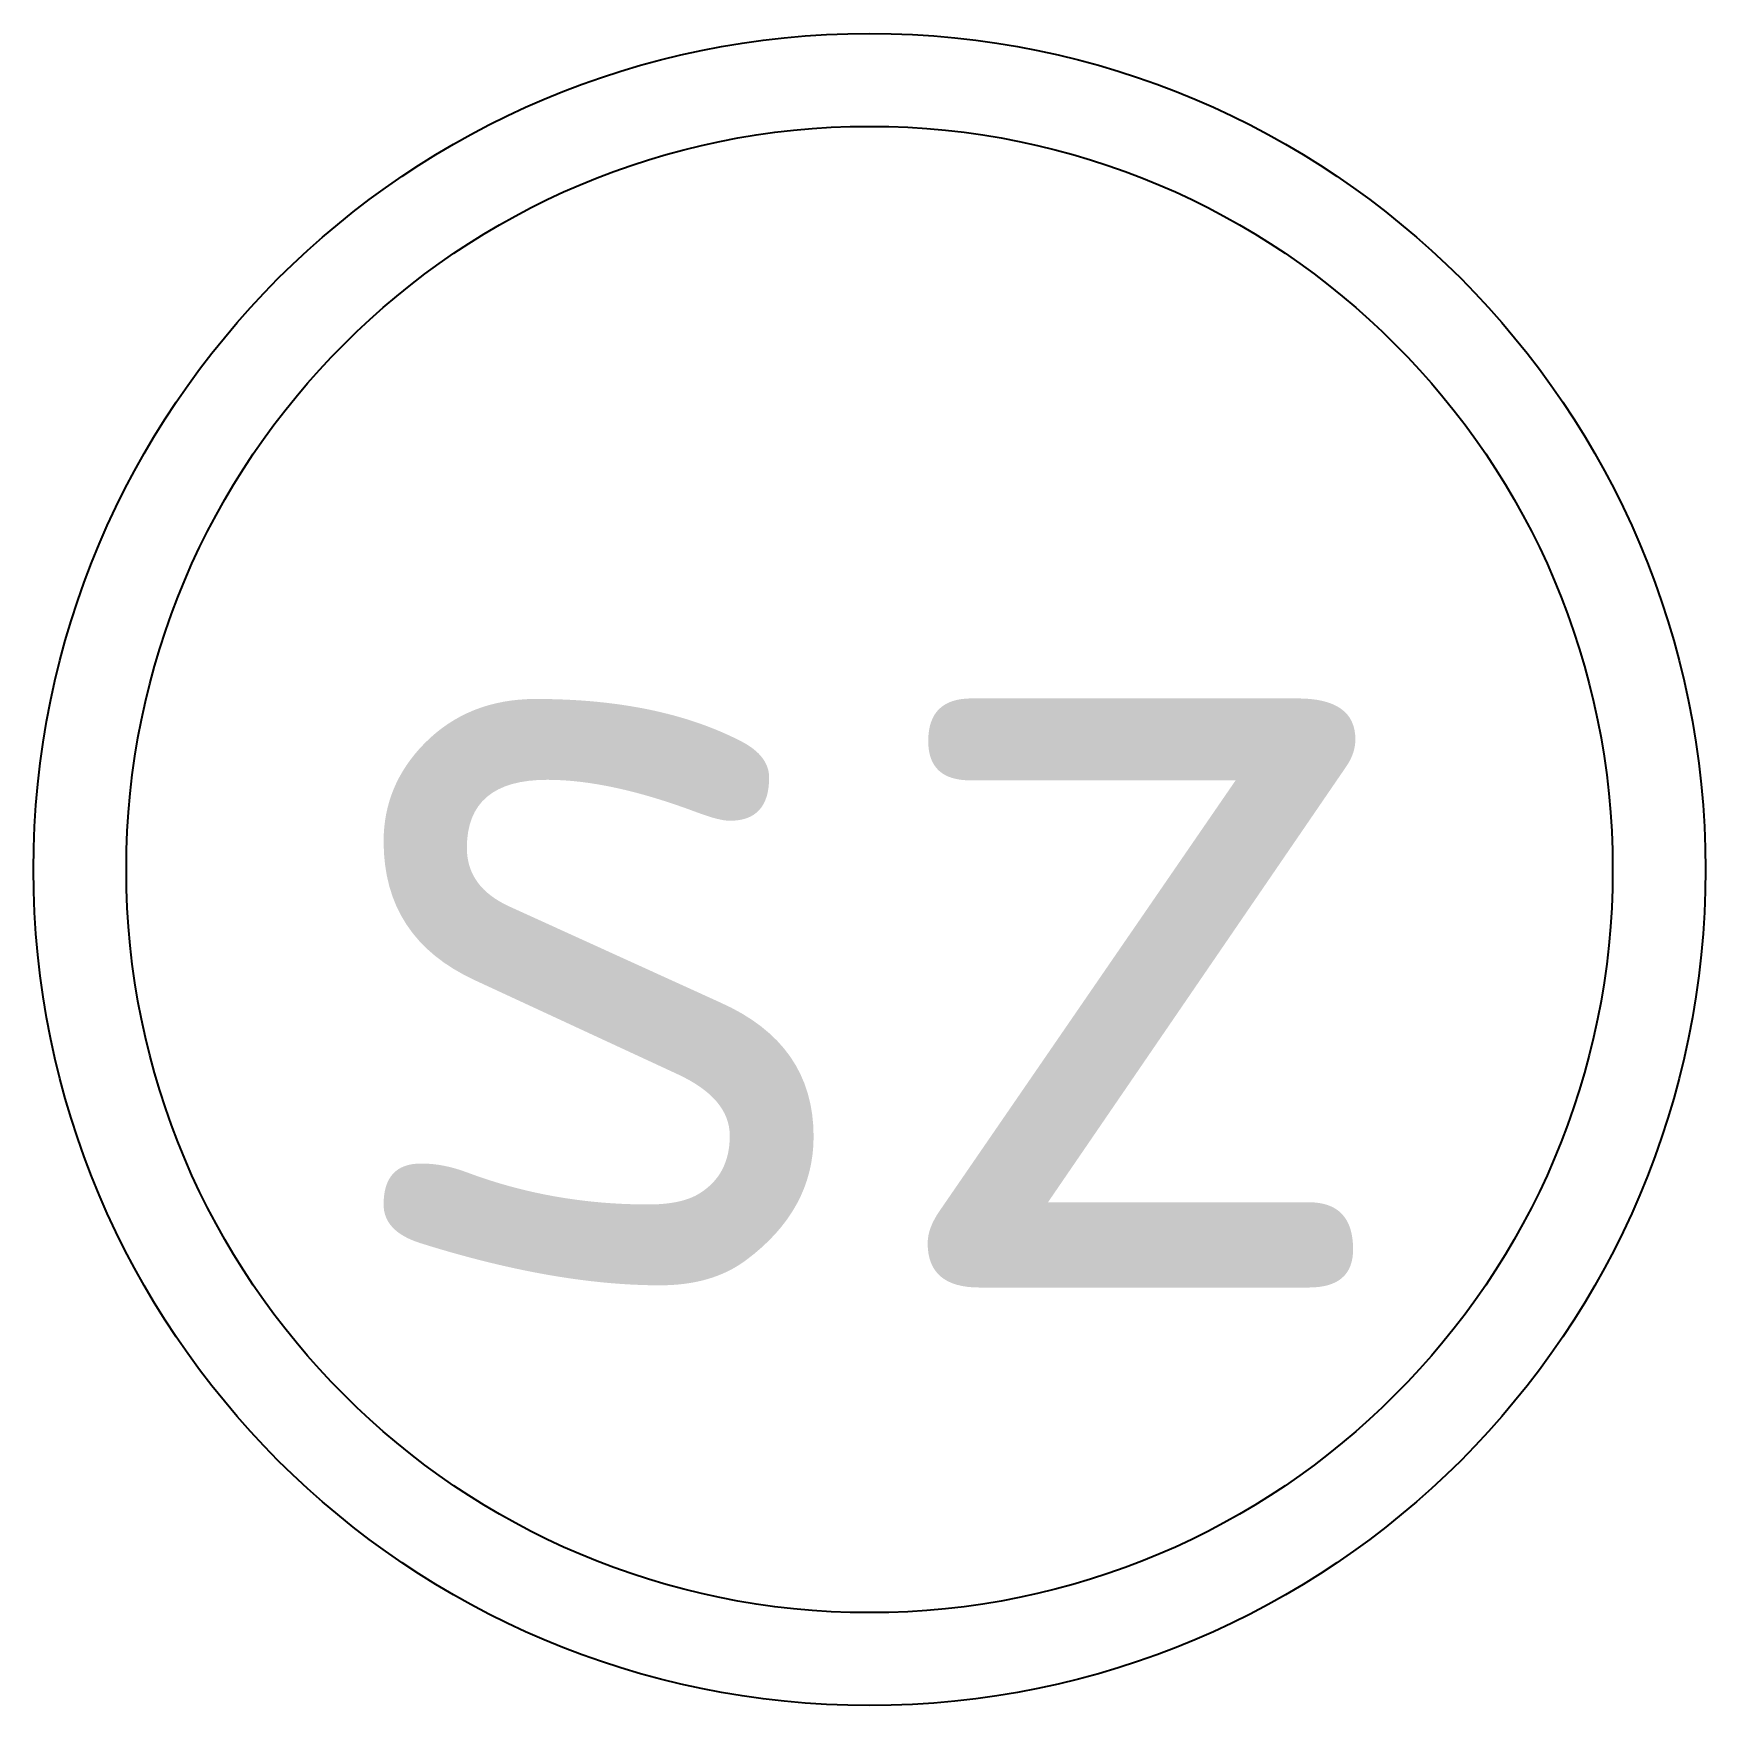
# Model space of a CAD drawing. Header units: metres. Extents: x -1.8 to 1.8, y -1.8 to 1.8.
import ezdxf
from ezdxf.enums import TextEntityAlignment as Align

# ---------------------------------------------------------------- set-up
doc = ezdxf.new("R2010")
doc.units = ezdxf.units.M
doc.styles.add('NLCS-ISO', font='NLCS-ISO.ttf')

msp = doc.modelspace()

# ---------------------------------------------------------------- linework, layer by layer
for radius in [1.8, 1.6]:
    msp.add_circle((0, 0), radius)

# ---------------------------------------------------------------- texts
at = {"style": 'NLCS-ISO'}
msp.add_text('sz', height=1.8, dxfattribs=at).set_placement((0, 0), align=Align.MIDDLE_CENTER)

doc.saveas('drawing.dxf')
